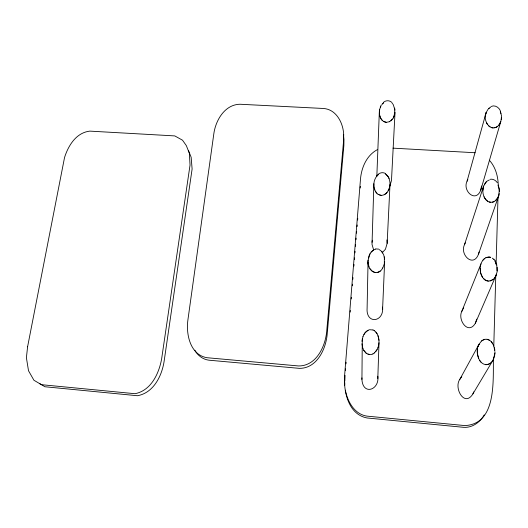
<?xml version="1.0" encoding="UTF-8"?>
<svg xmlns="http://www.w3.org/2000/svg" width="528" height="528" viewBox="0 0 528 528"><rect width="100%" height="100%" fill="white"/><g stroke="black" fill="none" stroke-linecap="round" stroke-linejoin="round"><path stroke-width="0.79" d="M370.003 253.803L368.082 260.218L367.112 308.055C365.759 324.667 384.239 322.39 382.589 307.091M362.294 338.89L361.931 379.427C362.842 395.855 379.724 389.928 377.81 376.226M379.342 113.454L379.658 109.336L380.82 106.201M374.557 330.772C378.068 333.63 379.256 338.422 379.005 342.778L377.804 378.55M378.154 174.715C372.629 179.533 372.187 189.644 378.081 194.357M373.877 183.698L372.016 244.405L373.672 250.048M368.082 260.218C366.128 269.214 377.428 278.507 382.767 267.887M361.931 379.427L361.944 377.883M344.764 385.156L344.804 382.721M344.824 381.091L345.074 375.375M493.449 357.641C492.782 379.058 497.336 424.017 464.891 425.588L367.112 416.143C354.512 414.407 347.536 401.59 345.352 390.185M493.779 346.104L495.785 275.22M496.089 264.502L498.003 196.918M376.834 176.326L379.348 111.388M382.582 309.302L384.661 261.426M382.226 252.674L385.447 249.249L387.143 243.368L389.994 184.688C390.179 180.807 389.077 176.444 385.744 174.101M345.47 370.445L345.602 368.801M346.005 363.871L346.137 362.228M350.183 312.094L350.315 310.444M351.245 298.94L351.377 297.297M352.308 285.793L352.44 284.15M352.843 279.22L352.975 277.57M353.899 266.066L354.037 264.422M354.433 259.492L354.565 257.849M354.961 252.919L355.093 251.275M355.496 246.345L355.628 244.695M356.024 239.765L356.156 238.121M356.558 233.191L356.69 231.548M357.086 226.618L357.218 224.974M357.621 220.044L357.753 218.401M360.208 187.988L360.34 186.344M494.947 352.678L494.71 355.153L493.297 359.7L472.91 393.901C464.429 407.781 453.559 387.816 459.848 379.315L479.054 344.21L481.595 340.903L484.823 339.273M494.987 352.678L493.555 358.948M497.145 271.227L496.736 265.023L495 261.004M497.105 271.22L497.158 267.307M499.435 191.426L498.214 185.057L499.382 189.202L498.722 195.763L478.559 253.988C473.444 268.257 459.419 254.575 464.521 244.649L483.608 186.1L486.394 181.658L484.473 184.226M479.054 344.21C473.821 351.826 480.15 369.917 490.743 363.046M477.629 348.711L477.464 353.674L478.619 358.393M501.283 119.665L501.435 115.474L500.339 111.547M501.534 117.579L500.762 121.658L480.797 189.948C475.926 203.491 462.125 190.859 467.075 181.157L486.097 112.688L487.991 109.342M482.869 190.41L483.641 186.127C481.866 191.288 483.008 197.908 487.634 201.221M481.516 186.008L480.797 189.948M486.097 112.688C482.592 119.645 489.588 132.218 497.666 126.377M378.668 345.22L378.959 342.771M389.954 184.688C389.671 188.621 387.895 192.812 384.272 194.746M361.984 341.326L362.954 336.587M394.706 114.226L394.72 108.108M372.022 242.306L372.326 240.227M379.691 109.349C378.906 113.137 379.447 117.454 382.173 120.371M488.539 257.063C484.79 257.129 482.077 260.561 480.968 263.855L461.835 311.289C457.314 319.882 468.296 335.511 475.405 323.149L495.66 276.289L497.072 272.012M476.738 319.103L475.405 323.149M499.217 193.631C498.683 198.383 494.38 203.63 489.172 201.973M480.968 263.855C478.856 270.151 480.836 279.814 488.347 281.153M478.559 253.988L479.074 251.975M485.608 114.688L486.136 112.708M378.015 347.543L378.629 345.2M368.419 257.921C369.131 254.602 371.006 251.447 373.996 249.711L371.131 252.061M472.91 393.901L473.741 391.882M478.21 346.368L479.094 344.243M496.478 274.223C495.343 279.893 487.872 283.754 483.661 278.705M461.835 311.289L463.703 307.738M464.521 244.649L465.307 242.827M467.075 181.157L467.848 179.414M377.982 347.51L377.071 349.655L374.464 352.935M362.993 336.613C364.043 333.703 366.049 330.766 369.151 329.848M382.8 267.92L384.338 263.729L384.344 256.859M389.836 186.133L391.479 180.517L395.036 112.18L393.268 117.975L390.918 120.826M388.166 190.799L389.044 188.912M393.301 118.001L394.159 116.206M380.292 107.059L381.401 104.841M484.222 414.896C480.143 422.209 472.289 427.964 463.63 427.324L367.105 417.978C348.414 414.493 343.484 391.717 344.599 375.533L360.532 178.629C361.588 167.257 366.802 155.272 377.302 149.701M493.258 359.66C491.918 362.518 489.053 364.94 485.753 364.736M459.848 379.315L461.789 376.675M494.538 278.045L495.66 276.289M497.858 197.657L495.475 200.66M375.844 351.43L377.038 349.615M498.914 125.057L500.762 121.658C499.871 124.516 497.66 127.063 494.683 127.789M363.931 334.534L365.125 332.746L368.062 330.284M482.975 260.139L484.315 258.753M489.225 108.042L488.38 108.887L490.651 107.125M387.044 192.43C385.275 194.594 382.338 196.046 379.559 195.037M376.82 175.976L378.14 174.669M392.185 119.526L389.486 121.737M382.199 104.062L383.48 102.815M382.226 104.102L383.5 102.861M481.622 340.956L483.166 339.913M372.893 353.978L374.444 352.882M493.165 279.411L490.024 280.988M380.252 270.989L377.137 272.534M486.849 181.262L489.357 179.942M378.325 174.181C380.351 172.484 383.394 172.121 385.625 173.633M383.678 102.168C386.06 100.122 389.855 100.247 392.007 102.577M372.887 353.918L371.237 354.559L367.91 354.209M483.721 339.722L484.829 339.332M389.473 121.691L386.417 122.338L383.48 121.374M491.053 106.511C494.696 104.636 498.914 107.257 500.346 110.755M492.426 202.231L494.017 201.676M374.524 249.526L375.593 249.15M485.813 257.756L488.539 257.123M490.215 179.289C493.04 178.715 495.785 180.391 497.31 182.688M375.646 248.906L378.734 249.13M369.699 329.716L372.999 329.993M485.397 339.24C488.453 338.804 491.086 341.029 492.624 343.457M392.984 148.144L475.154 152.75M491.515 127.677L493.093 127.967M386.417 122.39C382.8 122.14 380.417 118.714 379.678 115.441M490.789 202.349C487.641 202.085 485.239 199.577 484.018 196.825M381.11 195.406L378.101 194.304M489.093 257.024L490.75 257.374L489.093 257.083M375.5 272.646L372.398 271.504L369.91 268.732M487.113 339.359L489.324 340.19M369.547 354.658L366.359 353.351L363.805 350.387M379.309 249.645L381.19 250.998M373.012 329.934L374.537 330.825M39.376 383.453L44.953 386.76L137.432 395.723C153.463 392.951 161.852 376.035 164.109 361.37L192.113 169.013L191.156 157.278L188.39 150.328M488.664 125.869L490.03 126.931M492.334 258.172L493.753 259.426M385.73 174.148L388.153 176.695L389.037 178.438M366.34 353.404L363.772 350.427L362.894 348.394M489.331 160.202C495.686 167.204 498.274 176.913 498.247 186.212M392.139 103.29L392.898 104.155M493.871 259.063L495.073 260.581M491.37 341.722L493.66 345.477M375.639 191.756L376.761 193.228M479.642 360.433L480.922 362.142M382.787 252.938L381.638 251.394L383.684 254.793L384.622 259.116M375.916 332.099L377.091 333.749M194.812 350.209C197.657 355.469 202.897 359.443 208.897 360.188L299.409 368.359C316.807 368.518 325.908 349.193 327.195 334.145L343.86 145.589L343.959 139.484L343.477 135.802M486.506 122.813L487.456 124.502M495.033 260.964L496.775 265.003M393.261 104.61L394.99 110.121M482.414 277.101L480.698 273.055L480.203 268.415M500.3 111.573L500.993 113.454M493.7 345.444L494.894 351.424M374.2 187.988L374.801 189.961M368.986 266.897L368.069 262.535M378.015 335.722L378.965 340.322M362.855 348.427L361.924 343.781M494.413 347.741L494.848 350.17M386.945 239.91L387.143 243.368M343.695 134.64L343.596 140.804L326.7 331.34C325.393 346.573 316.166 366.109 298.564 365.957L206.95 357.713C190.106 354.809 185.816 334.059 187.948 319.638L213.847 133.617C215.721 120.16 224.915 104.445 240.042 104.247L323.69 108.491C336.455 109.507 343.233 123.13 343.695 134.64M27.595 346.764L26.4 357.733L28.512 370.755L33.911 380.233L41.448 384.688L135.036 393.71C151.107 390.522 158.954 373.593 161.627 358.928L190.034 165.099L189.38 153.397L186.371 145.682L182.53 140.204L174.788 135.914L89.826 131.122C76.204 132.66 68.31 145.583 64.535 157.535L27.595 346.764"/></g></svg>
